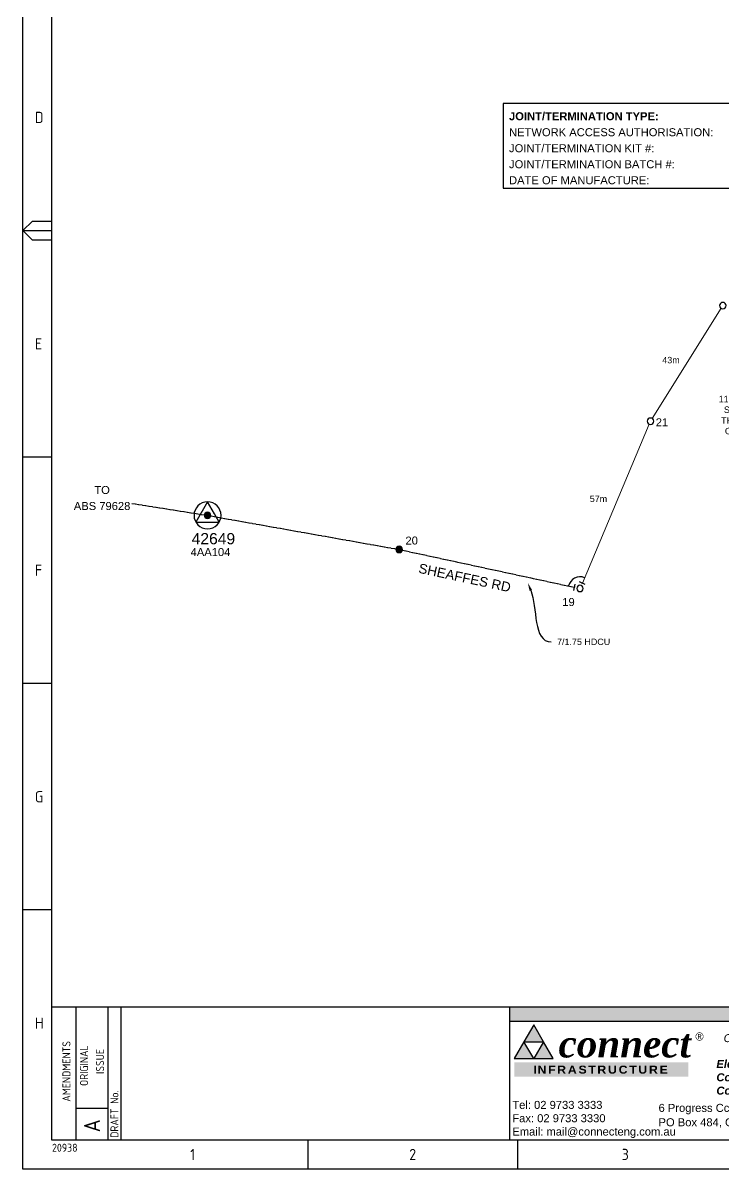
# Paper-space layout 'SHEET 3' of a CAD drawing. Header units: metres, sheet in millimetres. Extents: x -19 to 814, y -3 to 583.
# Drawn here: x -19.4 to 199.4, y -3 to 355.1 of the extents above; entities that cross this region are included whole.
import ezdxf
from ezdxf import colors
from ezdxf.entities.mleader import LeaderData, LeaderLine
from ezdxf.enums import TextEntityAlignment as Align
from ezdxf.math import Vec2, Vec3

# ---------------------------------------------------------------- set-up
doc = ezdxf.new("R2010")
doc.units = ezdxf.units.M
doc.linetypes.add('Cable Exist OH', pattern=[1, 1, 0])
for name, color, linetype in [('_User Miscellaneous1', 7, 'Continuous'), ('_User_LV_Exist', 7, 'Continuous'), ('Equip_HV_NEW', 7, 'Continuous'), ('Mains_HV_EXT', 7, 'Continuous'), ('Mains_HV_MOD', 3, 'Continuous'), ('Mains_HV_NEW_Hardwired', 7, 'Continuous'), ('Notes', 7, 'Continuous'), ('Sub_SP_TR_HV_LV_EXT', 7, 'Continuous'), ('SupportsOH_SP_TR_HV_LV_SL_EXT', 7, 'Continuous'), ('SupportsOH_SP_TR_HV_LV_SL_NEW', 7, 'Continuous')]:
    doc.layers.add(name, color=color, linetype=linetype)
doc.layers.add('Cadastre Roads_SP_EXT', color=9, linetype='Continuous', lineweight=5)
doc.styles.add('ARIAL', font='arial.ttf', dxfattribs={"height": 2})
doc.styles.add('iecISOCP', font='isocp.shx')
doc.styles.add('POLE_LABEL', font='arial.ttf')
doc.styles.get("Standard").update_dxf_attribs({"font": 'arial.ttf'})
doc.linetypes.add('Cable 1', pattern='A,7,-3,["//",Standard,S=1.5,R=0,X=-2.1,Y=-0.7],-0.001', length=10.001)
doc.linetypes.add('IE Trench HV', pattern='A,7,-0.2,["/",Standard,S=3,R=0,X=0.6,Y=-1.4],-2.5', length=9.7)

# ---------------------------------------------------------------- blocks, each defined once
blk = doc.blocks.new('A$C43F67C48')
at = {"layer": '_User Miscellaneous1'}
h = blk.add_hatch(color=16, dxfattribs=at)
h.dxf.hatch_style = 1
h.paths.add_polyline_path([(0, 0), (0, -4.5), (104.34, -4.5), (104.34, 0)])
h.paths.add_polyline_path([(4.39, -10.85), (10.45, -10.85), (7.42, -5.6)])
h.paths.add_polyline_path([(4.39, -10.85), (1.36, -16.1), (7.42, -16.1)])
h.paths.add_polyline_path([(10.45, -10.85), (7.42, -16.1), (13.48, -16.1)])
at = {"layer": '_User Miscellaneous1', "linetype": 'ByBlock'}
for points in [[(104.34, -4.5), (0, -4.5), (0, 0), (104.34, 0)], [(104.34, -41.65), (0, -41.65), (0, 0), (104.34, 0)]]:
    blk.add_lwpolyline(points, close=True, dxfattribs=at)
at = {"layer": '_User Miscellaneous1', "linetype": 'ByBlock', "flags": 128}
for points in [[(7.42, -5.6), (4.39, -10.85), (10.45, -10.85)], [(4.39, -10.85), (1.36, -16.1), (7.42, -16.1)], [(10.45, -10.85), (7.42, -16.1), (13.48, -16.1)]]:
    blk.add_lwpolyline(points, close=True, dxfattribs=at)
at = {"layer": '_User Miscellaneous1', "attachment_point": 1, "style": 'ARIAL'}
for s, width, insert, char_height in [('{\\fTimes New Roman|b1|i1|c0|p18;\\H0.94444x;\\C16;\\c458864;connect\\fTimes New Roman|b1|i0|c0|p18;\\H1.0588x;\\C256; }', 45.5437, (15.19, -7.27), 9), ('®', 5.3121, (57.95, -7.98), 2.5)]:
    blk.add_mtext_dynamic_manual_height_columns(s, width=width, gutter_width=12.5, heights=[0], dxfattribs=dict(at, insert=insert, char_height=char_height))
at = {"layer": '_User Miscellaneous1', "linetype": 'IE Trench HV', "char_height": 2.5, "attachment_point": 1, "style": 'ARIAL'}
for s, width, insert in [('{\\fArial|b0|i1|c0|p34;Connect Design Pty Ltd}', 62.5342, (66.78, -8.48)), ('{\\fArial|b1|i1|c0|p34;Electrical Infrastructure\\PConsultancy, Design & Construction}', 46.7615, (64.51, -16.54)), ('Tel: 02 9733 3333\\PFax: 02 9733 3330\\PEmail: mail@connecteng.com.au', 56.6079, (0.75, -29.34)), ('6 Progress Cct, Prestons NSW 2170', 56.6079, (46.43, -30.28)), ('PO Box 484, Casula Mall NSW 2170', 56.6079, (46.43, -34.77))]:
    blk.add_mtext_dynamic_manual_height_columns(s, width=width, gutter_width=12.5, heights=[0], dxfattribs=dict(at, insert=insert))
at = {"layer": '_User Miscellaneous1', "linetype": 'IE Trench HV', "insert": (28.59, -19.59), "char_height": 2.5, "attachment_point": 5, "style": 'ARIAL', "bg_fill": 1, "box_fill_scale": 1.4, "bg_fill_color": 16, "bg_fill_transparency": 0}
blk.add_mtext_dynamic_manual_height_columns('{\\fArial|b1|i0|c0|p34;\\W1.1;\\T1.2;\\C254;\\c15132390;INFRASTRUCTURE}', width=52.3288, gutter_width=12.5, heights=[0], dxfattribs=at)
blk = doc.blocks.new('A1_FRAME_TITLE')
at = {"layer": 'Notes', "linetype": 'Continuous'}
for p, q in [((0, 290.18), (3, 293.18)), ((0, 290.18), (9, 290.18)), ((3, 287.18), (0, 290.18)), ((3, 293.18), (8.99, 293.18)), ((8.99, 287.18), (3, 287.18)), ((9, 219.43), (0, 219.43)), ((9, 148.68), (0, 148.68)), ((9, 77.93), (0, 77.93)), ((16.59, 5.97), (16.59, 47.62)), ((26.59, 5.97), (26.59, 47.62)), ((30.74, 5.98), (30.74, 47.62)), ((16.59, 15.97), (26.59, 15.97)), ((89.14, -3.03), (89.14, 5.97)), ((154.65, -3.03), (154.65, 5.97))]:
    blk.add_line(p, q, dxfattribs=at)
at = {"layer": 'Notes', "linetype": 'Continuous', "flags": 128}
for points in [[(0, 583.39), (833.37, 583.39), (833.37, -3.03), (0, -3.03)], [(9, 574.39), (824.37, 574.39), (824.37, 5.97), (9, 5.97)]]:
    blk.add_lwpolyline(points, close=True, dxfattribs=at)
for points in [[(9, 47.62), (123.8, 47.62)], [(123.8, 47.62), (824.37, 47.62)]]:
    blk.add_lwpolyline(points, dxfattribs=at)
at = {"layer": 'Notes'}
blk.add_blockref('A$C43F67C48', (152.15, 47.62), dxfattribs=at)
blk.add_attdef('DRAFT_NUM', (29.9, 23.29), '', height=2.5, rotation=90)
at = {"layer": 'Notes', "style": 'iecISOCP'}
for s, p in [('D', (3.74, 323.81)), ('E', (3.74, 253.06)), ('F', (3.74, 182.31)), ('G', (3.74, 111.56)), ('H', (3.74, 40.81)), ('1', (52.24, -0.22)), ('2', (120.7, -0.22)), ('3', (187.09, -0.2))]:
    blk.add_text(s, height=3.5, dxfattribs=at).set_placement(p)
for s, height, p in [('AMENDMENTS', 2.5, (14.84, 18.02)), ('ORIGINAL', 2.5, (20.34, 22.94)), ('ISSUE', 2.5, (25.34, 26.69)), ('DRAFT No.', 2.5, (29.84, 6.74)), ('A', 5, (24.09, 8.47))]:
    blk.add_text(s, height=height, rotation=90, dxfattribs=at).set_placement(p)
at = {"layer": 'Notes', "style": 'iecISOCP', "flags": 8}
blk.add_attdef('VERSION_NO', text='', height=2.5, rotation=90, dxfattribs=at).set_placement((302.04, 43.81), align=Align.MIDDLE_CENTER)
at = {"layer": 'Notes', "style": 'iecISOCP'}
for tag, p in [('CAP_NO', (513.19, 43.46)), ('IE_NUM', (513.05, 37.81)), ('REF_No_1', (335.24, 32.31)), ('REF_1', (362.52, 32.31)), ('GEN_WO', (441.71, 31.76)), ('HV_SWITCH', (513.46, 32.16)), ('REF_No_2', (335.24, 26.31)), ('REF_2', (362.52, 26.31)), ('OH_WO', (441.71, 25.81)), ('UBD_REF', (513.05, 25.83)), ('REF_No_3', (335.24, 20.31)), ('REF_3', (362.52, 20.31)), ('UG_WO', (441.71, 20.05)), ('GIS_MAP_No', (513.05, 20.04)), ('REF_No_4', (335.24, 14.31)), ('REF_4', (362.52, 14.31)), ('SUB_WO', (441.71, 13.81)), ('HV_OP_DIAG', (513.33, 14.2)), ('LGA', (512.95, 7.78)), ('ExportID', (9.08, 2.39))]:
    blk.add_attdef(tag, p, '', height=2.5, dxfattribs=at)
for tag, height, p in [('T1', 3.5, (684.37, 39.47)), ('T2', 3.5, (684.37, 34.35)), ('scale', 2.5, (567.76, 33.27)), ('T3', 3.5, (684.37, 28.92)), ('DRAWN', 2.5, (567.76, 24.93)), ('T4', 3.5, (684.37, 23.66)), ('T5', 3.5, (684.37, 18.23)), ('REV', 5, (820.05, 17.1)), ('DATE', 2.5, (567.76, 16.88)), ('T6', 3.5, (684.37, 12.97)), ('DESIGN', 2.5, (605.62, 9.15))]:
    blk.add_attdef(tag, text='', height=height, dxfattribs=at).set_placement(p, align=Align.CENTER)
blk.add_attdef('NUM', text='', height=7, dxfattribs=at).set_placement((792.37, 20.12), align=Align.MIDDLE_CENTER)
for tag, p in [('NS', (790.71, 8.12)), ('SHTS', (805.41, 8.12))]:
    blk.add_attdef(tag, text='', height=2.5, dxfattribs=at).set_placement(p, align=Align.MIDDLE)
at = {"layer": 'Notes', "style": 'iecISOCP', "flags": 1}
for tag, p in [('ProjectType', (14.17, -26.8)), ('ProjectNumber', (23.56, -26.82)), ('DrawingNumber', (35.51, -26.8)), ('ProjectDescription', (47.56, -26.83)), ('ExportDate', (60.28, -26.79)), ('ExportUserName', (69.15, -26.8)), ('DesignerCompanyName', (81.48, -26.79)), ('ExportAreaOfInterest', (97.1, -26.81)), ('GIS_SUCCESS', (112, -26.78)), ('CAD_SUCCESS', (121.79, -26.78)), ('DEPOTCODE', (132.11, -26.88)), ('ExportCategories', (140.08, -26.8)), ('Comments', (154.38, -26.88))]:
    blk.add_attdef(tag, p, '', height=1, dxfattribs=at)
blk = doc.blocks.new('SUB_POLE_EXT')
blk.add_wipeout([(0, 4.22), (0.42, 4.2), (0.83, 4.14), (1.21, 4.05), (1.62, 3.9), (1.99, 3.72), (2.35, 3.51), (2.68, 3.26), (2.99, 2.99), (3.28, 2.66), (3.52, 2.34), (3.76, 1.92), (3.9, 1.62), (4.04, 1.23), (4.18, 0.63), (4.22, 0), (4.18, -0.61), (4.06, -1.15), (3.9, -1.62), (3.58, -2.24), (3.22, -2.73), (2.97, -3.01), (2.68, -3.26), (2.36, -3.5), (2, -3.72), (1.64, -3.89), (1.25, -4.03), (0.82, -4.14), (0.42, -4.2), (0, -4.22), (-0.41, -4.2), (-0.8, -4.15), (-1.21, -4.05), (-1.62, -3.9), (-1.99, -3.73), (-2.35, -3.51), (-2.68, -3.26), (-2.96, -3.02), (-3.23, -2.72), (-3.51, -2.35), (-3.71, -2.01), (-3.91, -1.6), (-4.05, -1.21), (-4.16, -0.76), (-4.22, -0.14), (-4.21, 0.39), (-4.14, 0.83), (-4.03, 1.27), (-3.9, 1.63), (-3.71, 2.02), (-3.5, 2.37), (-3.28, 2.67), (-2.99, 2.99), (-2.68, 3.27), (-2.33, 3.52), (-1.98, 3.73), (-1.63, 3.9), (-1.2, 4.05), (-0.78, 4.15), (-0.4, 4.21)])
blk.add_line((2.16, 0.48), (2.16, 0.48, 0))
blk.add_lwpolyline([(-4.22, 0, 1), (4.22, 0, 1)], format="xyb", close=True)
blk.add_lwpolyline([(2.14, 0.52), (0, 4.22), (-3.66, -2.11), (3.66, -2.11)], close=True)
for tag, height, flags, p in [('ASSET_NUM', 3.5, 8, (2, 2)), ('STREET_CODE', 0.2, 9, (1.5, 0)), ('CONSTRUCTED_VOLTAGE', 0.2, 9, (1.5, -0.2)), ('OPERATING_VOLTAGE', 0.2, 9, (1.5, -0.6)), ('OPERATED_BY', 0.2, 9, (1.5, -0.8)), ('ORIENTATION', 0.2, 9, (1.5, -1.2)), ('OWNED_BY', 0.2, 9, (1.5, -1.4)), ('SECONDARY_VOLTAGE', 0.2, 9, (1.5, -1.6)), ('STATE', 0.2, 9, (1.5, -1.8)), ('SUBSTATION_TYPE', 0.2, 9, (1.5, -2)), ('STREETNAME', 0.2, 9, (1.5, -2.8)), ('SUBURB', 0.2, 9, (1.5, -3)), ('Z', 0.2, 1, (1.5, -3.4)), ('NO_PHASES', 0.2, 9, (1.5, -0.4)), ('MAINTAINED_BY', 0.2, 9, (1.5, -1)), ('USAGE', 0.2, 9, (1.5, -2.2)), ('LEGEND', 0.2, 9, (1.5, -2.4)), ('LOCATION', 0.2, 9, (1.5, -2.6)), ('NOTES', 0.2, 9, (1.5, -3.2))]:
    blk.add_attdef(tag, text='', height=height, dxfattribs=dict(flags=flags)).set_placement(p, align=Align.MIDDLE_LEFT)
blk = doc.blocks.new('POLE_EXT')
blk.add_hatch(color=256).paths.add_polyline_path([(-1, 0, 1), (1, 0, 1)])
blk.add_lwpolyline([(-1, 0, 1), (1, 0, 1)], format="xyb", close=True)
for tag, height, flags, p in [('pNumber', 2.5, 8, (-17.84, 2.07)), ('OWNED_BY', 0.2, 9, (1.35, -0.4)), ('SPECIAL_USE', 0.2, 9, (1.35, -0.8)), ('STATE', 0.2, 9, (1.35, -1)), ('cLV', 0.2, 9, (1.35, -1.4)), ('hDepth', 0.2, 9, (1.35, -1.6)), ('hDia', 0.2, 9, (1.35, -1.8)), ('cHV', 0.2, 9, (1.35, -2)), ('cLinedev', 0.2, 9, (1.35, -3.4)), ('PARENT', 0.2, 9, (1.35, -0.6)), ('USAGE', 0.2, 9, (1.35, -1.2)), ('LBRACKET', 0.2, 9, (1.35, -2.2)), ('LExisting', 0.2, 9, (1.35, -2.4)), ('LANTNUMBER', 0.2, 9, (1.35, -2.6)), ('LOther', 0.2, 9, (1.35, -2.8)), ('LRemove', 0.2, 9, (1.35, -3)), ('LEGEND', 0.2, 9, (1.35, -3.2)), ('LOCATION', 0.2, 9, (1.35, -3.6)), ('pExisting', 0.2, 9, (1.35, -3.8)), ('pFooting', 0.2, 9, (1.35, -4.4)), ('pNew', 0.2, 9, (1.35, -4.6)), ('pRelocate', 0.2, 9, (1.35, -5)), ('pRemove', 0.2, 9, (1.35, -5.2)), ('pReplace', 0.2, 9, (1.35, -5.4)), ('pStay', 0.2, 9, (1.35, -5.6)), ('pType', 0.2, 9, (1.35, -5.8)), ('cspan', 0.2, 9, (1.35, -6)), ('STREETNAME', 0.2, 9, (1.35, -6.2)), ('SUBURB', 0.2, 9, (1.35, -6.4)), ('OPERATED_BY', 0.2, 9, (1.36, -7.01)), ('PFNUMBER', 0.2, 9, (1.35, -4)), ('NEWPFNUMBER', 0.2, 9, (1.35, -4.2)), ('NOTES', 0.2, 9, (1.35, -6.6)), ('MAINTAINED_BY', 0.2, 9, (1.36, -6.81))]:
    blk.add_attdef(tag, text='', height=height, dxfattribs=dict(flags=flags)).set_placement(p, align=Align.MIDDLE_LEFT)
at = {"style": 'POLE_LABEL'}
for tag, height, flags, p in [('STRUCTURE_PLANT_NUMBER', 0.2, 9, (1.35, 0.03)), ('ASSET_NUM', 2.5, 8, (2, 2)), ('STREET_CODE', 0.2, 9, (1.35, -0.2))]:
    blk.add_attdef(tag, text='', height=height, dxfattribs=dict(at, flags=flags)).set_placement(p, align=Align.MIDDLE_LEFT)
at = {"flags": 1}
blk.add_attdef('Z', (1.35, -7.33), '', height=0.2, dxfattribs=at)
blk = doc.blocks.new('POLE_NEW')
for tag, height, flags, p in [('pNumber', 2.5, 8, (-17.84, 2.07)), ('OWNED_BY', 0.2, 9, (1.15, -0.4)), ('SPECIAL_USE', 0.2, 9, (1.15, -0.8)), ('STATE', 0.2, 9, (1.15, -1)), ('cLV', 0.2, 9, (1.15, -1.4)), ('hDepth', 0.2, 9, (1.15, -1.6)), ('hDia', 0.2, 9, (1.15, -1.8)), ('cHV', 0.2, 9, (1.15, -2)), ('cLinedev', 0.2, 9, (1.15, -3.4)), ('pExisting', 0.2, 9, (1.15, -3.6)), ('PARENT', 0.2, 9, (1.15, -0.6)), ('USAGE', 0.2, 9, (1.15, -1.2)), ('LBRACKET', 0.2, 9, (1.15, -2.2)), ('LExisting', 0.2, 9, (1.15, -2.4)), ('LANTNUMBER', 0.2, 9, (1.15, -2.6)), ('LOther', 0.2, 9, (1.15, -2.8)), ('LRemove', 0.2, 9, (1.15, -3)), ('LEGEND', 0.2, 9, (1.15, -3.2)), ('pFooting', 0.2, 9, (1.15, -4.2)), ('pNew', 0.2, 9, (1.15, -4.4)), ('pRelocate', 0.2, 9, (1.15, -4.8)), ('pRemove', 0.2, 9, (1.15, -5)), ('pReplace', 0.2, 9, (1.15, -5.2)), ('pStay', 0.2, 9, (1.15, -5.4)), ('pType', 0.2, 9, (1.15, -5.6)), ('cspan', 0.2, 9, (1.15, -5.8)), ('SUBURB', 0.2, 9, (1.15, -6)), ('STREETNAME', 0.2, 9, (1.15, -6.2)), ('OPERATED_BY', 0.2, 9, (1.15, -6.89)), ('PFNUMBER', 0.2, 9, (1.15, -3.8)), ('NEWPFNUMBER', 0.2, 9, (1.15, -4)), ('LOCATION', 0.2, 9, (1.15, -6.4)), ('NOTES', 0.2, 9, (1.15, -6.6)), ('MAINTAINED_BY', 0.2, 9, (1.15, -7.22))]:
    blk.add_attdef(tag, text='', height=height, dxfattribs=dict(flags=flags)).set_placement(p, align=Align.MIDDLE_LEFT)
at = {"style": 'POLE_LABEL'}
for tag, height, flags, p in [('STRUCTURE_PLANT_NUMBER', 0.2, 9, (1.15, 0.09)), ('ASSET_NUM', 2.5, 8, (2, 2)), ('STREET_CODE', 0.2, 9, (1.15, -0.2))]:
    blk.add_attdef(tag, text='', height=height, dxfattribs=dict(at, flags=flags)).set_placement(p, align=Align.MIDDLE_LEFT)
at = {"flags": 1}
blk.add_attdef('Z', (1.15, -7.59), '', height=0.2, dxfattribs=at)
blk.add_wipeout([(0.07, 1), (-0.06, 1), (-0.18, 0.98), (-0.3, 0.95), (-0.42, 0.91), (-0.53, 0.85), (-0.63, 0.77), (-0.73, 0.69), (-0.81, 0.59), (-0.87, 0.49), (-0.93, 0.37), (-0.97, 0.25), (-0.99, 0.13), (-1, 0.01), (-0.99, -0.12), (-0.97, -0.24), (-0.93, -0.36), (-0.88, -0.48), (-0.81, -0.58), (-0.73, -0.68), (-0.64, -0.77), (-0.54, -0.84), (-0.43, -0.9), (-0.31, -0.95), (-0.19, -0.98), (-0.07, -1), (0.06, -1), (0.18, -0.98), (0.3, -0.95), (0.42, -0.91), (0.53, -0.85), (0.63, -0.77), (0.73, -0.69), (0.81, -0.59), (0.87, -0.49), (0.93, -0.37), (0.97, -0.25), (0.99, -0.13), (1, -0.01), (0.99, 0.12), (0.97, 0.24), (0.93, 0.36), (0.88, 0.48), (0.81, 0.58), (0.73, 0.68), (0.64, 0.77), (0.54, 0.84), (0.43, 0.9), (0.31, 0.95), (0.19, 0.98)])
at = {"lineweight": -3}
blk.add_lwpolyline([(-1, 0, 1), (1, 0, 1)], format="xyb", close=True, dxfattribs=at)
blk = doc.blocks.new('HV_End Shackle_NEW')
for tag, flags, p in [('Z', 1, (1.5, -2.2)), ('NOTES', 9, (1.5, -2))]:
    blk.add_attdef(tag, text='', height=0.2, dxfattribs=dict(flags=flags)).set_placement(p, align=Align.MIDDLE_LEFT)
blk.add_wipeout([(-0.25, 0), (-0.25, 1.81), (0.25, 1.82), (0.25, 0)])
blk.add_line((1, 1.81), (-1, 1.81))
at = {"flags": 9}
for tag, p in [('CONNECTOR_TYPE', (1.5, 0)), ('CONSTRUCTED_VOLTAGE', (1.5, -0.2)), ('OPERATING_VOLTAGE', (1.5, -0.6)), ('ORIENTATION', (1.5, -0.8)), ('OWNED_BY', (1.5, -1)), ('OPERATED_BY', (1.5, -1.2)), ('STATE', (1.5, -1.6)), ('NO_PHASES', (1.5, -0.4)), ('MAINTAINED_BY', (1.5, -1.4)), ('USAGE', (1.5, -1.8))]:
    blk.add_attdef(tag, text='', height=0.2, dxfattribs=at).set_placement(p, align=Align.MIDDLE_LEFT)

psp = doc.layouts.new('SHEET 3')

# ---------------------------------------------------------------- linework, layer by layer
at = {"layer": '_User_LV_Exist', "color": 7, "linetype": 'Cable 1', "lineweight": 0, "flags": 128}
for points in [[(177.24, 231.51), (198.79, 265.93)], [(155.45, 180.06), (176.32, 229.74)]]:
    psp.add_lwpolyline(points, dxfattribs=at)
at = {"layer": 'Mains_HV_NEW_Hardwired', "linetype": 'Continuous'}
psp.add_arc((154.69, 178.41), 3.65, 66.8495, 167.8336, dxfattribs=at)
at = {"layer": 'Notes'}
psp.add_lwpolyline([(130.66, 303.43), (213.99, 303.43), (213.99, 329.95), (130.66, 329.95)], close=True, dxfattribs=at)

# ---------------------------------------------------------------- block references
at = {"color": 0}
ref = psp.add_blockref('A1_FRAME_TITLE', (-19.35, 0.02), dxfattribs=at)
ref.add_attrib('ExportID', '20938', (-10.27, 2.41), dxfattribs={"layer": 'Notes', "height": 2.5, "style": 'iecISOCP'})
at = {"layer": 'SupportsOH_SP_TR_HV_LV_SL_EXT'}
ref = psp.add_blockref('POLE_EXT', (98.2, 190.59, 33.84), dxfattribs=at)
ref.add_attrib('ASSET_NUM', '20', dxfattribs={"layer": '0', "height": 2.5, "rotation": 1, "style": 'POLE_LABEL'}).set_placement((100.2, 191.34, 33.84), align=Align.BOTTOM_LEFT)

# ---------------------------------------------------------------- texts
at = {"layer": 'Cadastre Roads_SP_EXT'}
psp.add_text('SHEAFFES RD', height=3, rotation=347.9303, dxfattribs=at).set_placement((104.02, 183.35))
at = {"layer": 'Notes', "insert": (132.52, 315.93), "char_height": 2.5, "attachment_point": 4, "line_spacing_factor": 1.2}
psp.add_mtext('{\\fArial|b1|i0|c0|p34;JOINT/TERMINATION TYPE:\\P}NETWORK ACCESS AUTHORISATION:\\PJOINT/TERMINATION KIT #:\\PJOINT/TERMINATION BATCH #:\\PDATE OF MANUFACTURE:', dxfattribs=at)
at = {"layer": 'Notes', "char_height": 2, "width": 5.2751, "attachment_point": 2}
for s, insert in [('43m', (183.12, 250.76)), ('57m', (160.46, 207.41))]:
    psp.add_mtext(s, dxfattribs=dict(at, insert=insert))
at = {"layer": 'Notes', "color": 7, "lineweight": -3, "insert": (5.38, 206.65), "char_height": 2.5, "width": 28.0161, "attachment_point": 5, "line_spacing_factor": 1.2}
psp.add_mtext('TO\\PABS 79628', dxfattribs=at)

# ---------------------------------------------------------------- next in the draw order: block references
at = {"layer": 'Sub_SP_TR_HV_LV_EXT'}
ref = psp.add_blockref('SUB_POLE_EXT', (38.33, 201.24), dxfattribs=at)
ref.add_attrib('ASSET_NUM', '42649', dxfattribs={"layer": '0', "height": 3.5}).set_placement((40.16, 191.16), align=Align.BOTTOM_CENTER)
at = {"layer": 'SupportsOH_SP_TR_HV_LV_SL_NEW'}
ref = psp.add_blockref('POLE_NEW', (199.32, 266.78), dxfattribs=at)
ref.add_attrib('ASSET_NUM', '22', dxfattribs={"layer": '0', "height": 2.5, "style": 'POLE_LABEL'}).set_placement((201.34, 267.18), align=Align.MIDDLE_LEFT)
ref = psp.add_blockref('POLE_NEW', (176.71, 230.66), dxfattribs=at)
ref.add_attrib('ASSET_NUM', '21', dxfattribs={"layer": '0', "height": 2.5, "style": 'POLE_LABEL'}).set_placement((178.36, 230.32), align=Align.MIDDLE_LEFT)

# ---------------------------------------------------------------- next in the draw order: linework, layer by layer
at = {"layer": 'Mains_HV_EXT', "color": 0, "linetype": 'Cable Exist OH'}
psp.add_lwpolyline([(14.7, 204.99), (38.33, 201.24)], dxfattribs=at)
at = {"layer": 'Mains_HV_MOD', "color": 0, "linetype": 'Cable Exist OH'}
psp.add_lwpolyline([(38.33, 201.24), (38.33, 201.24), (98.2, 190.59), (152.91, 178.79)], dxfattribs=at)

# ---------------------------------------------------------------- next in the draw order: block references
at = {"layer": 'SupportsOH_SP_TR_HV_LV_SL_EXT'}
ref = psp.add_blockref('POLE_EXT', (38.33, 201.24), dxfattribs=at)
ref.add_attrib('ASSET_NUM', '4AA104', dxfattribs={"layer": '0', "height": 2.5, "style": 'POLE_LABEL'}).set_placement((39.25, 187.78), align=Align.BOTTOM_CENTER)

# ---------------------------------------------------------------- next in the draw order: block references
at = {"layer": 'Equip_HV_NEW', "linetype": 'IE Trench HV', "rotation": 335.3360840489921}
psp.add_blockref('HV_End Shackle_NEW', (154.69, 178.41), dxfattribs=at)

# ---------------------------------------------------------------- next in the draw order: block references
at = {"layer": 'Equip_HV_NEW', "linetype": 'IE Trench HV', "rotation": 77.94921485798629}
psp.add_blockref('HV_End Shackle_NEW', (154.69, 178.41), dxfattribs=at)

# ---------------------------------------------------------------- next in the draw order: block references
at = {"layer": 'SupportsOH_SP_TR_HV_LV_SL_NEW'}
ref = psp.add_blockref('POLE_NEW', (154.69, 178.41), dxfattribs=at)
ref.add_attrib('ASSET_NUM', '19', dxfattribs={"layer": '0', "height": 2.5, "style": 'POLE_LABEL'}).set_placement((149.16, 174.17), align=Align.MIDDLE_LEFT)

# ---------------------------------------------------------------- next in the draw order: leaders
at = {"layer": 'Notes'}
ml = psp.add_multileader_mtext('Standard', dxfattribs=at)
ml.set_content('{\\fArial|b1|i0|c0|p34;\\H1.2x;\\LNOTE:}\\P11kV CABLE SCREENS SHOULD BE BONDED AS PER STANDARD SEPARATELY EARTHED SUBSTATION.\\PTHE HV UGOH POLES SHOULD BE OF WOODEN OR OTHERWISE NON-CONDUCTIVE CONSTRUCTION.', color=256)
ml.set_leader_properties()
ml.build(insert=Vec2(0, 0))
ml.multileader.update_dxf_attribs({"leader_type": 2, "has_text_frame": 1})
ctx = ml.context
ctx.base_point, ctx.char_height, ctx.plane_origin = Vec3(196.18, 241.58), 2, Vec3(41.78, 210.83)
ctx.text_align_type = 1
notes = []
notes.append((ctx, [(0, (0, 0, 0), (0, 0), (1, 0), 1, [])]))
ctx.mtext.insert, ctx.mtext.width, ctx.mtext.alignment, ctx.mtext.flow_direction = Vec3(233.64, 242.59), 71.8721, 2, 5
ml = psp.add_multileader_mtext('Standard', dxfattribs=at)
ml.set_content('7/1.75 HDCU', color=256)
ml.set_leader_properties()
ml.build(insert=Vec2(0, 0))
ml.multileader.update_dxf_attribs({"leader_type": 2, "has_text_frame": 1, "arrow_head_size": 2.5})
ctx = ml.context
ctx.base_point, ctx.char_height, ctx.arrow_head_size, ctx.plane_origin = Vec3(145.7, 161.71), 2, 2.5, Vec3(144.83, 163.32)
ctx.text_align_type = 1
notes.append((ctx, [(0, (1, 1, 0), (137.7, 161.71), (1, 0), 8, [(2, [(138.39, 180.15)], 0, [])])]))
ctx.mtext.insert, ctx.mtext.width, ctx.mtext.alignment, ctx.mtext.flow_direction = Vec3(155.83, 162.73), 18.0738, 2, 5
for ctx, leaders in notes:
    for number, flags, end, landing, length, lines in leaders:
        leader = LeaderData()
        leader.index, (leader.has_last_leader_line, leader.has_dogleg_vector, leader.attachment_direction) = number, flags
        leader.last_leader_point, leader.dogleg_vector, leader.dogleg_length = Vec3(end), Vec3(landing), length
        for number, points, colour, breaks in lines:
            line = LeaderLine()
            line.index, line.vertices, line.color, line.breaks = number, Vec3.list(points), colors.encode_raw_color(colour), breaks
            leader.lines.append(line)
        ctx.leaders.append(leader)

doc.saveas('drawing.dxf')
